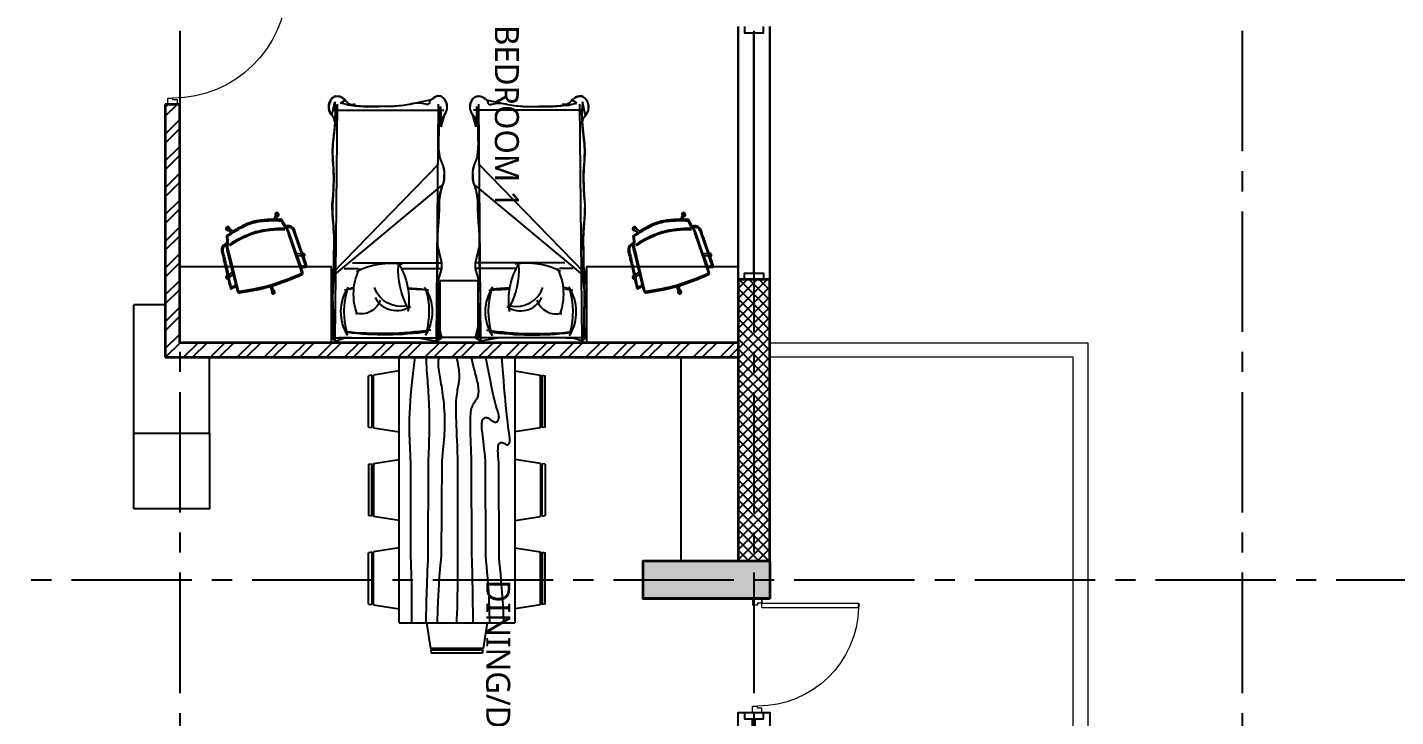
# Model space of a CAD drawing. Header units: millimetres. Extents: x -2409243 to -2334937, y -643723 to -441957.
# Drawn here: x -2355516 to -2344696, y -465301 to -459848 of the extents above; entities that cross this region are included whole.
import ezdxf

# ---------------------------------------------------------------- set-up
doc = ezdxf.new("R2010")
doc.units = ezdxf.units.MM
doc.header["$MEASUREMENT"] = 0
doc.linetypes.add('CENTER2', pattern=[28.575, 19.05, -3.175, 3.175, -3.175])
for name, color, linetype in [('A-Anno-Dims', 7, 'Continuous'), ('A-Anno-Grid Lines', 154, 'Continuous'), ('A-Wall Patt', 8, 'Continuous'), ('A-Window', 4, 'Continuous'), ('S-Conc Patt', 9, 'Continuous'), ('TAGS', 7, 'Continuous')]:
    doc.layers.add(name, color=color, linetype=linetype)
for name, color, linetype, lineweight in [('A-Door', 4, 'Continuous', 9), ('A-DTLS-Elevation', 4, 'Continuous', 25), ('A-Wall Ele', 3, 'Continuous', 20), ('A-Wall Sec', 1, 'Continuous', 30), ('COL', 15, 'Continuous', 25), ('S-Concrete', 40, 'Continuous', 30)]:
    doc.layers.add(name, color=color, linetype=linetype, lineweight=lineweight)
doc.layers.add('I-Furniture', color=7, linetype='Continuous', lineweight=25, true_color=0xd17000)
doc.layers.get('A-Anno-Dims').off()
doc.styles.get("Standard").update_dxf_attribs({"font": 'trebuc.ttf'})

# ---------------------------------------------------------------- blocks, each defined once
blk = doc.blocks.new('Cols Residences')
at = {"layer": 'S-Conc Patt'}
blk.add_hatch(color=256, dxfattribs=at).paths.add_polyline_path([(-247, -14029), (-247, -13029), (53, -13029), (53, -14029)])
at = {"layer": 'S-Concrete', "lineweight": 35}
blk.add_lwpolyline([(-247, -14029), (-247, -13029), (53, -13029), (53, -14029)], close=True, dxfattribs=at)
blk = doc.blocks.new('Big Drawing Win 3000')
at = {"layer": 'A-Window', "color": 2, "lineweight": 60}
blk.add_line((-25650, -16077), (-28550, -16077), dxfattribs=at)
at = {"layer": 'A-Window'}
for points in [[(-25600, -15952), (-28600, -15952), (-28600, -16202), (-25600, -16202)], [(-28600, -16002), (-28550, -16002), (-28550, -16152), (-28600, -16152)], [(-25600, -16002), (-25650, -16002), (-25650, -16152), (-25600, -16152)]]:
    blk.add_lwpolyline(points, dxfattribs=at)
blk = doc.blocks.new('ABL_Door_S - 900 x 2100-6-3 Second Floor Lvl')
at = {"layer": 'A-Door', "color": 5, "lineweight": 18}
for p, q in [((-450, 37), (-400, 37)), ((-450, -38), (-450, 37)), ((-400, 37), (-400, -3)), ((400, 37), (400, -3)), ((450, 37), (400, 37)), ((450, -38), (450, 37)), ((-450, -38), (-415, -38)), ((-380, -38), (-450, -38)), ((-415, -3), (-400, -3)), ((-415, -38), (-415, -3)), ((-415, -38), (-415, -802)), ((-380, -38), (-380, -802)), ((415, -3), (400, -3)), ((415, -38), (415, -3)), ((450, -38), (415, -38))]:
    blk.add_line(p, q, dxfattribs=at)
blk.add_lwpolyline([(-380, -802), (-415, -802)], dxfattribs=at)
at = {"layer": 'A-Door', "lineweight": 18}
blk.add_arc((-400, -3), 800, 271.4325, 0, dxfattribs=at)
at = {"layer": 'A-Door', "color": 5, "lineweight": 18}
blk.add_arc((-400, -3), 800, 268.9256, 271.0744, dxfattribs=at)
blk = doc.blocks.new('Win 2000 @ 300W')
at = {"layer": 'A-Window', "color": 2, "lineweight": 30}
blk.add_line((1950, -125), (50, -125), dxfattribs=at)
at = {"layer": 'A-Window'}
for points in [[(2000, 0), (0, 0)], [(0, -50), (50, -50), (50, -200), (0, -200)], [(2000, -50), (1950, -50), (1950, -200), (2000, -200)], [(2000, -250), (0, -250)]]:
    blk.add_lwpolyline(points, dxfattribs=at)
blk = doc.blocks.new('Grid Residences')
at = {"layer": 'A-Anno-Grid Lines', "linetype": 'CENTER2', "ltscale": 50}
for p, q in [((-97, 2923), (-97, -27704)), ((12818, -9364), (-37818, -9364)), ((12818, -13904), (-37818, -13904)), ((12818, -17764), (-37818, -17764))]:
    blk.add_line(p, q, dxfattribs=at)
blk = doc.blocks.new('ABL_Door_S - 1000 x 2100-11-3 Second Floor Lvl')
at = {"layer": 'A-Door', "color": 5}
for p, q in [((-500, 38), (-450, 38)), ((-500, -38), (-500, 38)), ((-450, 38), (-450, -3)), ((450, 38), (450, -3)), ((500, 38), (450, 38)), ((500, -38), (500, 38)), ((-500, -38), (-465, -38)), ((-465, -3), (-450, -3)), ((-465, -38), (-465, -3)), ((-430, -38), (-465, -38)), ((465, -3), (450, -3)), ((465, -38), (465, -3)), ((500, -38), (465, -38))]:
    blk.add_line(p, q, dxfattribs=at)
at = {"layer": 'A-Door', "color": 5, "lineweight": 18}
for p, q in [((-465, -38), (-465, -902)), ((-430, -38), (-430, -902)), ((-430, -902), (-465, -902))]:
    blk.add_line(p, q, dxfattribs=at)
at = {"layer": 'A-Door'}
blk.add_arc((-450, -3), 900, 271.2733, 0, dxfattribs=at)
blk = doc.blocks.new('executive study table')
at = {"layer": 'I-Furniture'}
for p, q in [((-155, 571), (-133, 572)), ((-140, 567), (-139, 571)), ((-171, 533), (-152, 534)), ((-171, 7), (-152, 6)), ((-155, -30), (-133, -32)), ((-140, -27), (-139, -31))]:
    blk.add_line(p, q, dxfattribs=at)
for points in [[(-509, 270, -0.04406), (-503, 336, -0.026544), (-480, 437), (-506, 458, -3.638528), (-496, 470), (-474, 457, -0.010397), (-461, 495, -0.318214), (-452, 502, 0.043075), (-444, 502, 0.035302), (-412, 510, 0.013054), (-403, 513, -0.140274), (-393, 546, -0.187796), (-364, 568, -0.087841), (-327, 571, 0.059908), (-291, 573, -0.051364), (-254, 575), (-196, 578), (-157, 580, -1), (-129, 582), (-95, 584), (-77, 585, -0.040528), (-61, 585, 0.019703), (-50, 584, -0.367951), (-46, 580, -0.076399), (-46, 574, -0.223629), (-48, 571, -0.09063), (-48, 571, 0.435593), (-49, 571), (-50, 566, 0.041397), (-52, 552, 0.005779), (-52, 542, 0.01447), (-52, 538), (-15, 540, -0.416429), (3, 524, -0.025896), (23, 280), (60, 277, -3.543521), (59, 262), (23, 262, -0.026019), (3, 16, -0.416429), (-15, 0), (-52, 2, 0.01447), (-52, -2, 0.005779), (-52, -12, 0.041397), (-50, -26), (-49, -31, 0.435593), (-48, -31, -0.09063), (-48, -31, -0.223629), (-46, -34, -0.076399), (-46, -40, -0.367951), (-50, -44, 0.019703), (-61, -44, -0.040528), (-77, -45), (-95, -44), (-129, -42, -1), (-157, -40), (-196, -38), (-254, -35, -0.051364), (-291, -33, 0.059908), (-327, -31, -0.087841), (-364, -28, -0.187796), (-393, -6, -0.140274), (-403, 27, 0.013054), (-412, 30, 0.035302), (-444, 38, 0.043075), (-452, 39, -0.318214), (-461, 45, -0.010397), (-474, 84), (-496, 71, -3.638528), (-506, 82), (-480, 103, -0.026544), (-503, 204, -0.04406)], [(-155, 571), (-171, 533), (-339, 525, 0.002292), (-353, 525), (-377, 522, 0.066419), (-392, 517, -0.120179), (-385, 541, -0.187796), (-362, 558, -0.087841), (-328, 561, 0.059908), (-289, 563, -0.052112), (-254, 565), (-195, 568)], [(-152, 534), (-62, 538, -0.01546), (-62, 542, -0.005779), (-62, 552, -0.041397), (-59, 569), (-58, 573, -0.044554), (-58, 574, -0.006403), (-62, 575, 0.040528), (-77, 575), (-94, 574), (-133, 572, -0.154174), (-140, 567)], [(-499, 270, 0.04406), (-494, 206, 0.042095), (-452, 49, -0.042637), (-443, 48, -0.035302), (-409, 40, -0.026112), (-389, 32, 0.070764), (-375, 28), (-352, 25, 0.002232), (-338, 25), (-15, 10, 0.431435), (-7, 17, 0.026929), (13, 270, 0.026929), (-7, 523, 0.431435), (-15, 530), (-338, 515, 0.002232), (-352, 515), (-375, 512, 0.070764), (-389, 508, -0.026112), (-409, 500, -0.035302), (-443, 492, -0.042637), (-452, 492, 0.042095), (-494, 335, 0.04406)], [(-155, -30), (-171, 7), (-339, 15, -0.002292), (-353, 15), (-377, 19, -0.066419), (-392, 23, 0.120179), (-385, -1, 0.187796), (-362, -18, 0.087841), (-328, -21, -0.059908), (-289, -23, 0.052112), (-254, -25), (-195, -28)], [(-152, 6), (-62, 2, 0.01546), (-62, -2, 0.005779), (-62, -12, 0.041397), (-59, -28), (-58, -32, 0.044554), (-58, -34, 0.006403), (-62, -34, -0.040528), (-77, -35), (-94, -34), (-133, -32, 0.154174), (-140, -27)]]:
    blk.add_lwpolyline(points, format="xyb", close=True, dxfattribs=at)
for points in [[(-157, 580), (-129, 582)], [(-157, -40), (-129, -42)]]:
    blk.add_lwpolyline(points, dxfattribs=at)
for points in [[(-496, 470), (-505, 475, 0.915293), (-514, 464), (-506, 458)], [(-385, 39, -0.074007), (-425, 270, -0.074007), (-385, 501)], [(-376, 42, -0.073942), (-415, 270, -0.073942), (-376, 498)], [(23, 270, -0.000012), (23, 270, -0.000012)], [(60, 277), (69, 277, -0.745022), (68, 262), (59, 262)], [(-496, 71), (-505, 65, -0.915293), (-514, 77), (-506, 82)]]:
    blk.add_lwpolyline(points, format="xyb", dxfattribs=at)
at = {"layer": 'I-Furniture', "elevation": -950}
blk.add_lwpolyline([(24, 262, 0.001894), (23, 280, 0.000296)], format="xyb", dxfattribs=at)
blk = doc.blocks.new('A$C5E866030')
at = {"layer": 'I-Furniture'}
for p, q in [((1157, 858, 450), (1207, 876, 450)), ((1207, 876, 450), (1289, 882, 450)), ((1289, 882, 450), (1339, 871, 450)), ((1339, 871, 450), (1397, 847, 450)), ((1645, 856, 900), (1737, 882, 900)), ((1737, 882, 900), (1783, 902, 900)), ((1783, 902, 900), (1829, 899, 900)), ((1829, 899, 900), (1867, 880, 900)), ((1867, 880, 900), (1883, 857, 900)), ((-52, 818, 450), (-25, 860, 450)), ((-25, 676, 450), (-52, 818, 450)), ((-25, 860, 450), (89, 834, 450)), ((89, 834, 450), (147, 835, 450)), ((147, 835, 450), (206, 837, 450)), ((206, 837, 450), (274, 838, 450)), ((274, 838, 450), (335, 838, 450)), ((335, 838, 450), (413, 830, 450)), ((413, 830, 450), (524, 860, 450)), ((524, 860, 450), (569, 860, 450)), ((569, 860, 450), (702, 828, 450)), ((702, 828, 450), (761, 828, 450)), ((761, 828, 450), (850, 832, 450)), ((850, 832, 450), (939, 839, 450)), ((939, 839, 450), (990, 841, 450)), ((990, 841, 450), (1060, 842, 450)), ((1060, 842, 450), (1157, 858, 450)), ((1397, 847, 450), (1471, 838, 450)), ((1471, 838, 450), (1524, 837, 450)), ((1524, 837, 450), (1578, 838, 450)), ((1578, 838, 450), (1632, 840, 450)), ((1632, 840, 450), (1686, 842, 450)), ((1805, 851, 450), (1645, 856, 900)), ((1686, 842, 450), (1752, 847, 450)), ((1752, 847, 450), (1805, 851, 450)), ((1858, 776, 900), (1830, 654, 900)), ((1885, 816, 900), (1858, 776, 900)), ((1883, 857, 900), (1888, 832, 900)), ((1888, 832, 900), (1885, 816, 900)), ((-25, 600, 450), (-25, 676, 450)), ((1830, 654, 900), (1821, 604, 900)), ((-25, 547, 450), (-25, 600, 450)), ((-25, 464, 450), (-25, 547, 450)), ((1813, 557, 900), (1806, 483, 900)), ((1821, 604, 900), (1813, 557, 900)), ((-25, 405, 450), (-25, 464, 450)), ((1806, 483, 900), (1804, 429, 900)), ((-25, 323, 450), (-25, 405, 450)), ((1804, 429, 900), (1805, 375, 900)), ((1806, 359, 900), (1804, 306, 900)), ((1805, 375, 900), (1806, 355, 900)), ((1806, 355, 900), (1806, 359, 900)), ((-25, 264, 450), (-25, 323, 450)), ((-25, 193, 450), (-25, 264, 450)), ((1804, 306, 900), (1805, 248, 900)), ((1805, 248, 900), (1809, 186, 900)), ((-25, 134, 450), (-25, 193, 450)), ((-25, 93, 450), (-25, 146, 450)), ((-25, 146, 450), (-25, 46, 450)), ((-25, 46, 450), (-25, 134, 450)), ((1809, 186, 900), (1818, 122, 900)), ((1818, 122, 900), (1831, 60, 900)), ((-52, 18, 450), (-25, 93, 450)), ((-25, -13, 450), (-52, 18, 450)), ((72, 2, 450), (-25, -13, 450)), ((124, 1, 450), (72, 2, 450)), ((177, 0, 450), (124, 1, 450)), ((230, -1, 450), (177, 0, 450)), ((372, 1, 450), (305, -3, 450)), ((486, -4, 450), (372, 1, 450)), ((538, 7, 450), (486, -4, 450)), ((588, 6, 450), (538, 7, 450)), ((650, 7, 450), (588, 6, 450)), ((753, 9, 450), (650, 7, 450)), ((809, 7, 450), (753, 9, 450)), ((886, 0, 450), (809, 7, 450)), ((961, -4, 450), (886, 0, 450)), ((1107, 1, 450), (1018, -5, 450)), ((1162, 4, 450), (1107, 1, 450)), ((1247, 6, 450), (1162, 4, 450)), ((1308, 4, 450), (1247, 6, 450)), ((1391, -2, 450), (1308, 4, 450)), ((1600, 9, 450), (1509, -1, 450)), ((1684, 16, 450), (1600, 9, 450)), ((1751, 19, 450), (1684, 16, 450)), ((1733, -10, 900), (1842, 15, 450)), ((1842, 15, 450), (1751, 19, 450)), ((1831, 60, 900), (1855, 97, 900)), ((1855, 97, 900), (1874, 74, 900)), ((1874, 74, 900), (1885, 53, 900)), ((1886, 20, 900), (1874, -4, 900)), ((1885, 53, 900), (1886, 20, 900)), ((305, -3, 450), (230, -1, 450)), ((1018, -5, 450), (961, -4, 450)), ((1442, -3, 450), (1391, -2, 450)), ((1509, -1, 450), (1442, -3, 450)), ((1771, -30, 900), (1733, -10, 900)), ((1813, -33, 900), (1771, -30, 900)), ((1852, -21, 900), (1813, -33, 900)), ((1874, -4, 900), (1852, -21, 900))]:
    blk.add_line(p, q, dxfattribs=at)
at = {"layer": 'I-Furniture', "linetype": 'ByBlock'}
for p, q in [((1775, 355, 450), (1775, 877, 450)), ((-52, 818), (1824, 834, 450)), ((-25, -13), (-25, 860)), ((459, -4), (1181, 860)), ((486, -4), (1351, 837)), ((524, 544), (524, 860)), ((569, 153), (569, 860)), ((547, 365), (547, 365)), ((1775, 4, 450), (1775, 355, 450)), ((524, 88), (524, 195)), ((-52, 18), (1824, 35, 450))]:
    blk.add_line(p, q, dxfattribs=at)
for points in [[(-25, 833, -0.005203), (36, 833, -0.00267), (265, 838, -0.058958), (402, 831, 0.038458), (525, 828, -0.025508), (680, 828, 0.039412), (886, 836, -0.016498), (1036, 842, 0.095063), (1168, 862, -0.129887), (1264, 882, -0.123513), (1364, 861, 0.132991), (1471, 838, 0.025093), (1786, 850, -0.033934), (1686, 856, 0.211134), (1727, 873, -0.329446), (1852, 890, -0.37589), (1885, 816, -0.123892), (1844, 763, 0.658136), (1823, 735, -0.141351), (1821, 604, 0.036442), (1806, 469, 0.030598), (1806, 355)], [(-25, 3, 0.005203), (36, 3, 0.00267), (265, -1, 0.058958), (402, 5, -0.038458), (525, 8, 0.025508), (680, 8, -0.039412), (886, 0, 0.016498), (1036, -6, -0.037552), (1321, 4, 0.045167), (1509, -1, -0.028501), (1786, 20, 0.033934), (1686, 13, -0.211134), (1727, -4, 0.329446), (1852, -21, 0.37589), (1885, 53, 0.123892), (1844, 107, -0.342539), (1823, 169, 0.292428), (1821, 106, -0.036442), (1806, 241, -0.030598), (1806, 355)]]:
    blk.add_lwpolyline(points, format="xyb", dxfattribs=at)
for centre, radius, start, end in [((181, 434), 350, 56.1664, 122.49), ((2734, 381), 2726, 171.7134, 186.0106), ((182, 163), 596, 72.8591, 106.0737), ((2310, 411), 2312, 171.5227, 187.4368), ((34131, 2417), 33819, 182.8153, 183.0908), ((-4774, 234), 5156, 3.9741, 5.5387), ((272, 38), 562, 58.6542, 99.1977), ((375, 504), 187, 144.1671, 243.8421), ((506, 1110), 594, 241.0456, 274.1497), ((446, 539), 224, 168.0413, 250.8342), ((-3, 450), 568, 332.4104, 9.8866), ((326, 220), 163, 109.0309, 194.6616), ((181, 413), 350, 237.51, 303.8336), ((182, 685), 596, 253.9263, 287.1409), ((321, 624), 461, 249.3026, 296.5026), ((3159, -391), 2848, 168.9447, 170.2463), ((144, 221), 238, 333.7631, 344.0845)]:
    blk.add_arc(centre, radius, start, end, dxfattribs=at)

msp = doc.modelspace()

# ---------------------------------------------------------------- hatches: boundary and pattern name
at = {"layer": 'A-Wall Patt'}
h = msp.add_hatch(dxfattribs=at)
h.set_pattern_fill('ANSI32', color=256, scale=400, style=0)
h.set_pattern_definition([(45, (-2483823.14, -482115.75), (-106.06602, 106.06602), []), (45, (-2483752.43, -482115.75), (-106.06602, 106.06602), [])])
h.paths.add_polyline_path([(-2349899.9, -462457.8), (-2349899.9, -462342.8), (-2354309.9, -462342.8), (-2354309.9, -460457.8), (-2354424.9, -460457.8), (-2354424.9, -462457.8)])
h = msp.add_hatch(dxfattribs=at)
h.set_pattern_fill('ANSI37', color=256, scale=450, angle=180, style=0)
h.set_pattern_definition([(225, (-1525842.595, -761258.91), (39.7747564, -39.7747564), []), (315, (-1525842.595, -761258.91), (39.7747564, 39.7747564), [])])
h.paths.add_polyline_path([(-2349894.9, -464067.8), (-2349644.9, -464067.8), (-2349644.9, -461842.8), (-2349894.9, -461842.8)])

# ---------------------------------------------------------------- linework, layer by layer
at = {"layer": 'A-Wall Ele'}
for p, q in [((-2349644.9, -462342.8), (-2347129.9, -462342.8)), ((-2349644.9, -462342.8), (-2347129.9, -462342.8)), ((-2347129.9, -462342.8), (-2347129.9, -467082.8)), ((-2347129.9, -462342.8), (-2347129.9, -467082.8)), ((-2347244.9, -462457.8), (-2349644.9, -462457.8)), ((-2347244.9, -462457.8), (-2349644.9, -462457.8)), ((-2347244.9, -467035.1), (-2347244.9, -462457.8)), ((-2347244.9, -467035.1), (-2347244.9, -462457.8))]:
    msp.add_line(p, q, dxfattribs=at)
at = {"layer": 'A-Wall Sec', "lineweight": 35}
for p, q in [((-2354424.9, -460457.8), (-2354424.9, -462457.8)), ((-2354309.9, -460457.8), (-2354424.9, -460457.8)), ((-2354424.9, -460457.8), (-2354424.9, -462457.8)), ((-2354309.9, -460457.8), (-2354424.9, -460457.8)), ((-2354309.9, -462342.8), (-2354309.9, -460457.8)), ((-2354309.9, -462342.8), (-2354309.9, -460457.8)), ((-2349894.9, -461842.8), (-2349894.9, -464067.8)), ((-2349644.9, -461842.8), (-2349894.9, -461842.8)), ((-2349894.9, -461842.8), (-2349894.9, -464067.8)), ((-2349644.9, -461842.8), (-2349894.9, -461842.8)), ((-2349894.9, -462342.8), (-2354309.9, -462342.8)), ((-2349894.9, -462342.8), (-2354309.9, -462342.8)), ((-2354424.9, -462457.8), (-2349894.9, -462457.8)), ((-2354424.9, -462457.8), (-2349894.9, -462457.8))]:
    msp.add_line(p, q, dxfattribs=at)
msp.add_lwpolyline([(-2349644.9, -464067.8), (-2349644.9, -461842.8)], dxfattribs=at)
msp.add_lwpolyline([(-2349644.9, -464067.8), (-2349644.9, -461842.8)], dxfattribs=at)
at = {"layer": 'COL'}
msp.add_lwpolyline([(-2350644.9, -464067.8), (-2350644.9, -464367.8), (-2349644.9, -464367.8), (-2349644.9, -464067.8)], close=True, dxfattribs=at)
at = {"layer": 'I-Furniture'}
for p, q in [((-2354674.9, -463057.8), (-2354674.9, -462042.8)), ((-2354424.9, -462042.8), (-2354674.9, -462042.8)), ((-2354074.9, -463057.8), (-2354074.9, -462457.8)), ((-2352575.9, -464557.8), (-2352575.8, -462457.8)), ((-2352575.8, -462457.8), (-2351661.4, -462457.8)), ((-2351661.4, -462457.8), (-2351661.5, -464557.8)), ((-2350344.9, -464067.8), (-2350344.9, -462457.8)), ((-2352791.7, -462600.6), (-2352817.1, -462604.6)), ((-2352817.1, -463011), (-2352817.1, -462604.6)), ((-2352791.7, -462600.5), (-2352791.7, -463014.9)), ((-2352575.8, -462566.8), (-2352779, -462598.6)), ((-2352779, -463016.8), (-2352779, -462598.5)), ((-2351661.5, -462566.8), (-2351458.3, -462598.6)), ((-2351458.3, -463016.8), (-2351458.3, -462598.5)), ((-2351445.6, -462600.5), (-2351445.6, -463014.9)), ((-2351445.6, -462600.6), (-2351420.2, -462604.6)), ((-2351420.2, -463011), (-2351420.2, -462604.6)), ((-2354674.9, -463057.8), (-2354074.9, -463057.8)), ((-2352817.1, -463011), (-2352791.7, -463014.9)), ((-2352779, -463016.9), (-2352575.8, -463048.7)), ((-2351458.2, -463016.9), (-2351661.5, -463048.7)), ((-2351420.2, -463011), (-2351445.5, -463014.9)), ((-2352817.1, -463304.6), (-2352791.7, -463300.6)), ((-2352817.1, -463304.6), (-2352817.1, -463711)), ((-2352791.7, -463715), (-2352791.7, -463300.7)), ((-2352779, -463298.6), (-2352575.8, -463266.9)), ((-2352779, -463298.7), (-2352779, -463717)), ((-2351458.2, -463298.6), (-2351661.5, -463266.9)), ((-2351458.3, -463298.7), (-2351458.3, -463717)), ((-2351445.6, -463715), (-2351445.6, -463300.7)), ((-2351420.2, -463304.6), (-2351445.5, -463300.6)), ((-2351420.2, -463304.6), (-2351420.2, -463711)), ((-2352791.7, -463714.9), (-2352817.1, -463711)), ((-2352575.8, -463748.7), (-2352779, -463716.9)), ((-2351661.5, -463748.7), (-2351458.3, -463716.9)), ((-2351445.6, -463714.9), (-2351420.2, -463711)), ((-2352791.7, -464000.6), (-2352817.1, -464004.6)), ((-2352817.1, -464411), (-2352817.1, -464004.6)), ((-2352791.7, -464000.5), (-2352791.7, -464414.9)), ((-2352575.8, -463966.8), (-2352779, -463998.6)), ((-2352779, -464416.8), (-2352779, -463998.5)), ((-2351661.5, -463966.8), (-2351458.3, -463998.6)), ((-2351458.3, -464416.8), (-2351458.3, -463998.5)), ((-2351445.6, -464000.5), (-2351445.6, -464414.9)), ((-2351445.6, -464000.6), (-2351420.2, -464004.6)), ((-2351420.2, -464411), (-2351420.2, -464004.6)), ((-2352817.1, -464411), (-2352791.7, -464414.9)), ((-2352779, -464416.9), (-2352575.8, -464448.7)), ((-2351458.2, -464416.9), (-2351661.5, -464448.7)), ((-2351420.2, -464411), (-2351445.5, -464414.9)), ((-2352575.9, -464557.8), (-2351661.4, -464557.8)), ((-2352359.6, -464557.8), (-2352327.8, -464761)), ((-2351909.5, -464761), (-2351877.7, -464557.8)), ((-2351909.6, -464761), (-2352327.9, -464761)), ((-2352325.9, -464773.7), (-2351911.5, -464773.7)), ((-2352325.8, -464773.7), (-2352321.8, -464799.1)), ((-2351915.4, -464799.1), (-2352321.8, -464799.1)), ((-2351915.4, -464799.1), (-2351911.5, -464773.7))]:
    msp.add_line(p, q, dxfattribs=at)
for points in [[(-2353109.9, -462342.8), (-2353109.9, -461742.8), (-2354309.9, -461742.8), (-2354309.9, -462342.8)], [(-2349894.9, -462342.8), (-2349894.9, -461742.8), (-2351094.9, -461742.8), (-2351094.9, -462342.8)], [(-2352476.7, -464557.8), (-2352476.1, -464517.1), (-2352475.5, -464438.2), (-2352475.4, -464370.4), (-2352475.7, -464311.3), (-2352476.4, -464258), (-2352477.3, -464208.4), (-2352478.3, -464161.9), (-2352479.6, -464118.2), (-2352480.9, -464077.1), (-2352482.3, -464038.5), (-2352483.8, -463291), (-2352485.3, -463256.6), (-2352486.9, -463224), (-2352488.5, -463193), (-2352490, -463163), (-2352491.4, -463133.6), (-2352492.6, -463104.3), (-2352493.6, -463074.5), (-2352494.2, -463043.8), (-2352494.5, -463011.6), (-2352494.3, -462977.4), (-2352493.6, -462940.5), (-2352492.1, -462899.3), (-2352489.5, -462852), (-2352485.5, -462796.6), (-2352479.7, -462731.3), (-2352471.8, -462654.3), (-2352461.7, -462563.7), (-2352448.8, -462457.8)], [(-2352363.4, -464557.8), (-2352363.2, -464552.4), (-2352358.7, -464387.7), (-2352354.4, -464254.5), (-2352350.4, -464147.4), (-2352346.8, -464061), (-2352343.5, -463278.8), (-2352340.9, -463217.7), (-2352338.8, -463161.9), (-2352337.2, -463110.5), (-2352336.2, -463063), (-2352335.6, -463019.2), (-2352335.4, -462978.8), (-2352335.5, -462941.4), (-2352335.9, -462906.8), (-2352336.6, -462874.7), (-2352337.5, -462844.8), (-2352338.6, -462816.7), (-2352339.8, -462790), (-2352341.3, -462764.4), (-2352342.8, -462739.5), (-2352344.5, -462714.9), (-2352346.3, -462690.3), (-2352348.3, -462665.2), (-2352350.3, -462639.4), (-2352352.3, -462613.1), (-2352354.3, -462586.5), (-2352356.1, -462559.9), (-2352357.6, -462533.4), (-2352358.8, -462507.4), (-2352359.6, -462482.1), (-2352359.9, -462457.8)], [(-2352273.1, -464557.8), (-2352269.6, -464450.9), (-2352265, -464340.1), (-2352260.5, -464255.4), (-2352256.1, -464191), (-2352251.9, -464140.8), (-2352247.8, -464099.2), (-2352243.9, -464061.2), (-2352240.3, -464025.7), (-2352236.7, -463281.1), (-2352233.4, -463249.5), (-2352230.4, -463219.7), (-2352227.5, -463191.1), (-2352224.8, -463163.8), (-2352222.3, -463137.2), (-2352220.1, -463111.3), (-2352218, -463085.8), (-2352216.3, -463060.6), (-2352214.9, -463035.6), (-2352213.9, -463010.6), (-2352213.4, -462985.4), (-2352213.4, -462959.9), (-2352213.9, -462934), (-2352214.9, -462907.6), (-2352216.5, -462880.8), (-2352218.6, -462854), (-2352221, -462827.4), (-2352223.7, -462801.3), (-2352226.7, -462776), (-2352229.8, -462751.7), (-2352232.9, -462728.7), (-2352236.1, -462707.2), (-2352239.2, -462687.1), (-2352242.4, -462668.2), (-2352245.5, -462650.3), (-2352248.5, -462633), (-2352251.5, -462616.3), (-2352254.4, -462600), (-2352257.3, -462583.7), (-2352259.9, -462567.4), (-2352262.3, -462551.1), (-2352264.2, -462534.8), (-2352265.3, -462518.8), (-2352265.5, -462502.9), (-2352264.5, -462487.4), (-2352262.2, -462472.3), (-2352258.3, -462457.8)], [(-2352119.6, -464557.8), (-2352118.5, -464531.8), (-2352115.4, -464439), (-2352113.3, -464353.9), (-2352111.9, -464275.9), (-2352111.3, -464204), (-2352111.1, -464137.6), (-2352111.4, -464076), (-2352112, -463307.9), (-2352112.9, -463255), (-2352114.1, -463205.7), (-2352115.5, -463159.7), (-2352117, -463116.6), (-2352118.6, -463075.8), (-2352120.2, -463037.1), (-2352121.7, -463000.5), (-2352123, -462965.8), (-2352124.2, -462933.2), (-2352125, -462902.7), (-2352125.5, -462874.3), (-2352125.5, -462848.1), (-2352125, -462823.9), (-2352123.9, -462802), (-2352122.3, -462782), (-2352120.4, -462763.7), (-2352118.1, -462747), (-2352115.6, -462731.5), (-2352113.1, -462717.1), (-2352110.5, -462703.5), (-2352108, -462690.6), (-2352105.8, -462678.1), (-2352103.7, -462665.8), (-2352102, -462653.6), (-2352100.6, -462641.4), (-2352099.6, -462629), (-2352099.1, -462616.2), (-2352099.1, -462602.9), (-2352099.6, -462589), (-2352100.6, -462574.4), (-2352102.2, -462559.4), (-2352104.1, -462544.4), (-2352106.2, -462529.9), (-2352108.4, -462516.2), (-2352110.6, -462503.7), (-2352112.6, -462492.9), (-2352114.4, -462484.2), (-2352115.8, -462477.8), (-2352116.8, -462473.4), (-2352117.6, -462470.4), (-2352118.1, -462468.2), (-2352118.4, -462466.4), (-2352118.5, -462464.4), (-2352118.6, -462461.7), (-2352118.6, -462457.8)], [(-2351990.2, -464557.8), (-2351990.4, -464551.4), (-2351991.5, -464472), (-2351992.4, -464402.1), (-2351993.1, -464340.2), (-2351993.8, -464284.4), (-2351994.7, -464233.4), (-2351995.7, -464186.4), (-2351997, -464142.9), (-2351998.3, -464102.1), (-2351999.7, -464063.7), (-2352001.2, -464027), (-2352002.7, -463280.2), (-2352004.3, -463245.2), (-2352005.9, -463210.3), (-2352007.4, -463175.7), (-2352008.9, -463141.7), (-2352010.1, -463108.6), (-2352011.2, -463076.7), (-2352012.1, -463046.3), (-2352012.6, -463017.7), (-2352012.8, -462991.2), (-2352012.6, -462966.9), (-2352012, -462945), (-2352011, -462925.1), (-2352009.6, -462907.3), (-2352007.8, -462891.3), (-2352005.6, -462877.2), (-2352003.1, -462864.6), (-2352000.1, -462853.6), (-2351996.7, -462843.9), (-2351993, -462835.5), (-2351989.1, -462828), (-2351985, -462821.3), (-2351980.8, -462815.2), (-2351976.6, -462809.5), (-2351972.4, -462804), (-2351968.3, -462798.5), (-2351964.5, -462792.9), (-2351960.9, -462786.9), (-2351957.5, -462780.7), (-2351954.6, -462773.9), (-2351952, -462766.7), (-2351949.9, -462759), (-2351948.2, -462750.5), (-2351947.2, -462741.4), (-2351946.7, -462731.5), (-2351946.7, -462720.9), (-2351947.4, -462709.6), (-2351948.5, -462697.7), (-2351950.1, -462685.4), (-2351952.2, -462672.6), (-2351954.8, -462659.5), (-2351957.7, -462646.1), (-2351961.1, -462632.4), (-2351965, -462617.6), (-2351969.5, -462600.9), (-2351974.7, -462581.3), (-2351980.7, -462558.1), (-2351987.5, -462530.4), (-2351995.4, -462497.2), (-2352004.3, -462457.8)], [(-2351859.6, -464557.8), (-2351859.7, -464551.3), (-2351861.2, -464453.4), (-2351863.9, -464373.9), (-2351867.4, -464308.8), (-2351871.2, -464253.9), (-2351875.3, -464205.1), (-2351879.1, -464158.8), (-2351882.8, -464114.5), (-2351886.4, -464072.1), (-2351889.8, -464031.9), (-2351893.1, -463282.6), (-2351896.3, -463246.7), (-2351899.5, -463213), (-2351902.7, -463181.7), (-2351905.9, -463152.7), (-2351909, -463126), (-2351911.9, -463101.6), (-2351914.6, -463079.3), (-2351917, -463059.1), (-2351919.1, -463040.9), (-2351920.7, -463024.6), (-2351921.8, -463010.2), (-2351922.3, -462997.6), (-2351922.2, -462986.6), (-2351921.6, -462977.1), (-2351920.4, -462968.9), (-2351918.8, -462962), (-2351916.7, -462956), (-2351914.2, -462951), (-2351911.2, -462946.7), (-2351907.8, -462943.1), (-2351904.1, -462940), (-2351900.1, -462937.6), (-2351895.8, -462935.9), (-2351891.4, -462934.8), (-2351886.8, -462934.5), (-2351882.1, -462934.9), (-2351877.3, -462936.1), (-2351872.6, -462938.1), (-2351867.8, -462940.7), (-2351863, -462943.8), (-2351858.3, -462947.2), (-2351853.5, -462950.9), (-2351848.7, -462954.6), (-2351844, -462958.2), (-2351839.2, -462961.5), (-2351834.5, -462964.5), (-2351829.7, -462967), (-2351825, -462968.9), (-2351820.4, -462970.3), (-2351815.9, -462970.9), (-2351811.5, -462970.8), (-2351807.3, -462969.8), (-2351803.2, -462967.9), (-2351799.4, -462965), (-2351795.8, -462961.2), (-2351792.7, -462956.6), (-2351790, -462951.2), (-2351787.9, -462945.1), (-2351786.6, -462938.4), (-2351786, -462931.2), (-2351786.3, -462923.4), (-2351787.6, -462915.2), (-2351789.8, -462906.3), (-2351792.8, -462896.2), (-2351796.5, -462884.7), (-2351800.9, -462871.3), (-2351805.8, -462855.7), (-2351811.2, -462837.6), (-2351817, -462816.5), (-2351823.1, -462792.1), (-2351829.7, -462763.6), (-2351837, -462730.1), (-2351845.2, -462690.7), (-2351854.4, -462644.7), (-2351864.8, -462591.1), (-2351876.6, -462529.1), (-2351890, -462457.8)], [(-2351746.3, -464557.8), (-2351749.5, -464490.7), (-2351753.7, -464416), (-2351758.3, -464347.9), (-2351763.1, -464285.5), (-2351767.8, -464227.9), (-2351772.5, -464174.9), (-2351776.9, -464126.4), (-2351781.1, -464082.4), (-2351784.8, -464042.9), (-2351788, -463296.4), (-2351790.7, -463265.5), (-2351792.6, -463238.8), (-2351793.8, -463216.2), (-2351794.3, -463197.4), (-2351794.1, -463182), (-2351793.2, -463169.5), (-2351791.7, -463159.6), (-2351789.7, -463151.9), (-2351787.1, -463146), (-2351784.2, -463141.5), (-2351780.8, -463138), (-2351777.1, -463135.4), (-2351773.2, -463133.7), (-2351769.1, -463132.7), (-2351764.9, -463132.5), (-2351760.7, -463132.8), (-2351756.5, -463133.7), (-2351752.4, -463135.1), (-2351748.6, -463136.9), (-2351744.9, -463138.9), (-2351741.3, -463141.1), (-2351737.9, -463143.3), (-2351734.6, -463145.4), (-2351731.3, -463147.3), (-2351728.1, -463148.8), (-2351724.9, -463149.9), (-2351721.7, -463150.4), (-2351718.6, -463150.3), (-2351715.6, -463149.6), (-2351712.7, -463148.3), (-2351710.1, -463146.4), (-2351707.7, -463144), (-2351705.5, -463140.9), (-2351703.7, -463137.2), (-2351702.4, -463132.9), (-2351701.4, -463127.9), (-2351700.8, -463122), (-2351700.6, -463115), (-2351700.8, -463106.8), (-2351701.4, -463097.3), (-2351702.4, -463086.3), (-2351703.7, -463073.7), (-2351705.5, -463059.3), (-2351707.7, -463042.7), (-2351710.2, -463023.8), (-2351713, -463002.1), (-2351716.1, -462977.5), (-2351719.5, -462949.4), (-2351723.2, -462917.8), (-2351727, -462882.2), (-2351731.1, -462842.3), (-2351735.3, -462798.4), (-2351739.7, -462750.6), (-2351744.2, -462698.9), (-2351748.8, -462643.7), (-2351753.5, -462584.9), (-2351758.3, -462522.9), (-2351763, -462457.8)]]:
    msp.add_lwpolyline(points, dxfattribs=at)
for points in [[(-2352252.6, -461850.8), (-2351952.6, -461850.8), (-2351952.6, -462300.8), (-2352252.6, -462300.8)], [(-2354674.9, -463657.8), (-2354674.9, -463057.8), (-2354074.9, -463057.8), (-2354074.9, -463657.8)]]:
    msp.add_lwpolyline(points, close=True, dxfattribs=at)
at = {"layer": 'S-Concrete', "lineweight": 35}
msp.add_lwpolyline([(-2349644.9, -464367.8), (-2350644.9, -464367.8), (-2350644.9, -464067.8), (-2349644.9, -464067.8)], close=True, dxfattribs=at)

# ---------------------------------------------------------------- block references
at = {"layer": 'A-Anno-Dims', "xscale": -1, "rotation": 90}
msp.add_blockref('Big Drawing Win 3000', (-2365847.1, -493867.8), dxfattribs=at)
msp.add_blockref('Big Drawing Win 3000', (-2365847.1, -493867.8), dxfattribs=at)
at = {"layer": 'A-Anno-Grid Lines', "rotation": 90}
msp.add_blockref('Grid Residences', (-2363674.2, -464121.2), dxfattribs=at)
at = {"layer": 'A-Anno-Grid Lines', "xscale": -1, "rotation": 90}
msp.add_blockref('Win 2000 @ 300W', (-2349894.9, -459842.8), dxfattribs=at)
msp.add_blockref('Win 2000 @ 300W', (-2349894.9, -459842.8), dxfattribs=at)
at = {"layer": 'A-Door', "xscale": -1, "rotation": 90}
for name, p in [('ABL_Door_S - 1000 x 2100-11-3 Second Floor Lvl', (-2354367.4, -459957.8)), ('ABL_Door_S - 1000 x 2100-11-3 Second Floor Lvl', (-2354367.4, -459957.8)), ('ABL_Door_S - 900 x 2100-6-3 Second Floor Lvl', (-2349744.9, -464817.8)), ('ABL_Door_S - 900 x 2100-6-3 Second Floor Lvl', (-2349744.9, -464817.8))]:
    msp.add_blockref(name, p, dxfattribs=at)
at = {"layer": 'A-DTLS-Elevation', "rotation": 90}
msp.add_blockref('Win 2000 @ 300W', (-2349894.9, -461842.8), dxfattribs=at)
at = {"layer": 'I-Furniture', "xscale": -1}
for name, p, rotation in [('A$C5E866030', (-2353098.8, -462279.1, -500), 270), ('executive study table', (-2353334.1, -461799.4, -500), 106.2022961008966), ('executive study table', (-2350119.1, -461799.4, -500), 106.2022961008966)]:
    msp.add_blockref(name, p, dxfattribs=dict(at, rotation=rotation))
at = {"layer": 'I-Furniture', "rotation": 90}
msp.add_blockref('A$C5E866030', (-2351111.7, -462279.1, -500), dxfattribs=at)
at = {"layer": 'S-Concrete', "rotation": 90}
msp.add_blockref('Cols Residences', (-2363674.2, -464121.2), dxfattribs=at)

# ---------------------------------------------------------------- texts
at = {"layer": 'TAGS'}
for s, height, p in [('BEDROOM 1', 189.95, (-2351819.1, -459829.8)), ('DINING/DRAWING', 189.951, (-2351887.7, -464217.8))]:
    msp.add_text(s, height=height, rotation=270, dxfattribs=at).set_placement(p)

doc.saveas('drawing.dxf')
